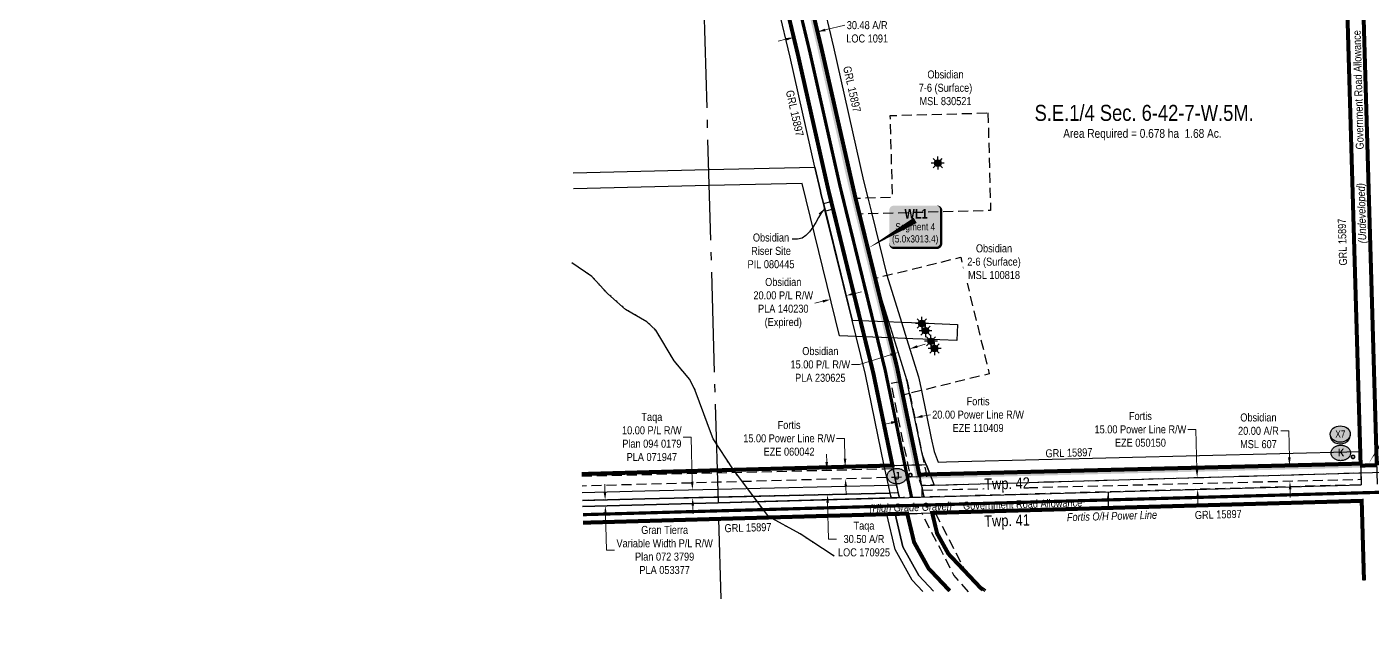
# Model space of a CAD drawing. Extents: x 632269 to 650517, y 5825252 to 5832959.
# Drawn here: x 634843 to 636523, y 5827445 to 5828189 of the extents above; entities that cross this region are included whole.
import ezdxf
from ezdxf.enums import TextEntityAlignment as Align

# ---------------------------------------------------------------- set-up
doc = ezdxf.new("R2010")
doc.units = 0
doc.header["$LTSCALE"] = 5
doc.header["$PDMODE"] = 35
doc.header["$PDSIZE"] = 10
for name, pattern in [('CENTERLINEX3', [5, 2.5, -1, 0.5, -1]), ('foc-ACCESSROAD', [3.75, 2.5, -1.25]), ('foc-FLOWLINE', [3.75, 2.5, -1.25]), ('foc-QUARTERLINE', [33, 25, -3, 2, -3]), ('foc-WHEELTRACKS', [2, 0.4, -1.6])]:
    doc.linetypes.add(name, pattern=pattern)
doc.layers.get('Defpoints').update_dxf_attribs({"color": 9})
for name, color, linetype in [('AS-POWER', 104, 'foc-POWER'), ('AS-POWER-T', 104, 'Continuous'), ('AS-ROADS', 254, 'Continuous'), ('C-AR', 13, 'foc-ACCESSROAD'), ('C-RW', 13, 'Continuous'), ('C-SYMBOL', 7, 'Continuous'), ('C-WS', 13, 'foc-ACCESSROAD'), ('C-WS-S', 8, 'Continuous'), ('CG-NOTES', 7, 'Continuous'), ('D-TXT', 6, 'Continuous'), ('F-AR', 190, 'foc-ACCESSROAD'), ('F-EZE', 190, 'foc-FLOWLINE'), ('F-RW', 190, 'Continuous'), ('L-AREAREQUIRED', 7, 'Continuous'), ('L-ROAD-T', 7, 'Continuous'), ('L-SEC', 7, 'Continuous'), ('L-SECQ', 8, 'foc-QUARTERLINE'), ('P-CROSSINGS', 250, 'Continuous'), ('P-PROPOSED-WL1', 10, 'Continuous'), ('P-STATION', 7, 'Continuous'), ('T-WATER-P3', 160, 'foc-WHEELTRACKS')]:
    doc.layers.add(name, color=color, linetype=linetype)
doc.layers.add('AS-TRAPPER BOUNDARY', color=7, linetype='CENTERLINEX3', true_color=0xb85c00, transparency=0.6)
doc.layers.add('AS-TRAPPER-T', color=7, linetype='Continuous', true_color=0xc26100)
doc.layers.add('P-PROPOSED-WL4', color=7, linetype='Continuous', true_color=0x5b5bc8)
for name, color, linetype, lineweight in [('C-AR-T', 13, 'Continuous', 9), ('C-RW-T', 13, 'Continuous', 9), ('C-WS-T', 13, 'Continuous', 9), ('F-AR-T', 190, 'Continuous', 9), ('F-EZE-T', 190, 'Continuous', 9), ('F-RW-T', 190, 'Continuous', 9), ('T-TEXT', 48, 'Continuous', 18)]:
    doc.layers.add(name, color=color, linetype=linetype, lineweight=lineweight)
doc.styles.add('100L', font='ARIALN.TTF', dxfattribs={"height": 11})
doc.styles.add('175L', font='ARIALN.TTF', dxfattribs={"height": 20})
doc.styles.add('80', font='ARIALN.TTF', dxfattribs={"height": 10})
doc.styles.add('80CG', font='ARIALN.TTF', dxfattribs={"height": 10})
doc.styles.add('80L', font='ARIALN.TTF', dxfattribs={"height": 10})
doc.styles.add('80LS', font='ARIALNI.TTF', dxfattribs={"height": 10})
doc.styles.add('BOLD', font='ARIALNB.TTF')
doc.styles.add('Crossing', font='ARIALN.TTF', dxfattribs={"height": 10})
doc.styles.add('foc-LtypeFont', font='ARIALN.TTF', dxfattribs={"height": 7.35})
doc.linetypes.add('foc-POWER', pattern='A,6,-1,["P",foc-LtypeFont,S=0.2,R=0,X=-0.625,Y=-0.75],-1.24,4', length=12.24)
doc.linetypes.add('foc-POWER-NOLINE', pattern='A,0,-4,["P",foc-LtypeFont,S=0.2,R=0,X=-0.625,Y=-0.75],-8.24', length=12.24)
doc.linetypes.add('foc-TOPO-flowdirection-NOLINE', pattern='A,0,[">",foc-LtypeFont,S=0.3,R=0,X=0,Y=-0.945],-20,[">",foc-LtypeFont,S=0.3,R=0,X=0,Y=-0.945],0', length=20)
doc.dimstyles.new('Compass 5 000', dxfattribs={"dimscale": 5, "dimtxt": 9, "dimasz": 2, "dimexe": 0.2, "dimexo": 0.0625, "dimgap": 0.5, "dimtad": 0, "dimtih": 1, "dimtoh": 1, "dimzin": 0, "dimdsep": 46, "dimtxsty": '80CG', "dimcen": 0.1, "dimse1": 1, "dimse2": 1, "dimclrd": 256, "dimclrt": 256, "dimaunit": 1, "dimadec": 4, "dimazin": 0, "dimtfac": 0.06, "dimtofl": 0, "dimtmove": 0, "dimatfit": 1, "dimfxl": 0.2, "dimtolj": 1, "dimtzin": 0, "dimlwd": -1, "dimarcsym": 0})

# ---------------------------------------------------------------- blocks, each defined once
blk = doc.blocks.new('*D435')
at = {"layer": 'Defpoints', "color": 0, "transparency": 16777216}
for p in [(636303.3, 5827626), (636304.5, 5827626), (636303.7, 5827611.2)]:
    blk.add_point(p, dxfattribs=at)
at = {"layer": 'F-EZE-T', "transparency": 16777216}
for p, q in [((636302.8, 5827686.1), (636292.8, 5827686.1)), ((636304.2, 5827636), (636302.8, 5827686.1)), ((636305.2, 5827601.2), (636305.5, 5827591.3))]:
    blk.add_line(p, q, dxfattribs=at)
for points in [[(636305.9, 5827636.1), (636302.6, 5827636), (636304.5, 5827626)], [(636306.9, 5827601.3), (636303.6, 5827601.2), (636305, 5827611.2)]]:
    blk.add_solid(points, dxfattribs=at)
at = {"layer": 'F-EZE-T', "transparency": 16777216, "insert": (636233.6, 5827686.1), "char_height": 10, "attachment_point": 5, "style": '80CG'}
blk.add_mtext('\\A1;Fortis\\P15.00 Power Line R/W\\PEZE 050150', dxfattribs=at)
blk = doc.blocks.new('*D436')
at = {"layer": 'Defpoints', "color": 0, "transparency": 16777216}
for p in [(635865, 5827639.4), (635867.8, 5827639.5), (635868.2, 5827624.5)]:
    blk.add_point(p, dxfattribs=at)
at = {"layer": 'F-EZE-T', "transparency": 16777216}
for p, q in [((635864, 5827674.9), (635854, 5827674.9)), ((635864.7, 5827649.4), (635864, 5827674.9)), ((635865.7, 5827614.4), (635866, 5827604.4))]:
    blk.add_line(p, q, dxfattribs=at)
for points in [[(635866.4, 5827649.5), (635863.1, 5827649.4), (635865, 5827639.4)], [(635867.4, 5827614.5), (635864, 5827614.4), (635865.4, 5827624.4)]]:
    blk.add_solid(points, dxfattribs=at)
at = {"layer": 'F-EZE-T', "transparency": 16777216, "insert": (635794.9, 5827674.9), "char_height": 10, "attachment_point": 5, "style": '80CG'}
blk.add_mtext('\\A1;Fortis\\P15.00 Power Line R/W\\PEZE 060042', dxfattribs=at)
blk = doc.blocks.new('*D437')
at = {"layer": 'Defpoints', "color": 0, "transparency": 16777216}
for p in [(635951.7, 5827700.9), (635951.8, 5827700.5), (635932.1, 5827696.9)]:
    blk.add_point(p, dxfattribs=at)
at = {"layer": 'F-EZE-T', "transparency": 16777216}
for p, q in [((635961.6, 5827702.5), (635971.4, 5827704.5)), ((635922.4, 5827694.4), (635912.6, 5827692.4))]:
    blk.add_line(p, q, dxfattribs=at)
for points in [[(635961.2, 5827704.2), (635961.9, 5827700.9), (635951.8, 5827700.5)], [(635922, 5827696), (635922.7, 5827692.8), (635932.2, 5827696.4)]]:
    blk.add_solid(points, dxfattribs=at)
at = {"layer": 'F-EZE-T', "transparency": 16777216, "insert": (636030.9, 5827704.5), "char_height": 10, "attachment_point": 5, "style": '80CG'}
blk.add_mtext('\\A1;Fortis\\P20.00 Power Line R/W\\PEZE 110409', dxfattribs=at)
blk = doc.blocks.new('*D472')
at = {"layer": 'C-AR-T', "transparency": 16777216}
for p, q in [((635840.1, 5828185), (635864.7, 5828190.9)), ((635791, 5828173.3), (635781.3, 5828170.9))]:
    blk.add_line(p, q, dxfattribs=at)
for points in [[(635839.7, 5828186.6), (635840.5, 5828183.4), (635830.4, 5828182.7)], [(635790.6, 5828174.9), (635791.4, 5828171.6), (635800.7, 5828175.6)]]:
    blk.add_solid(points, dxfattribs=at)
at = {"layer": 'Defpoints', "color": 0, "transparency": 16777216}
for p in [(635800.9, 5828174.6), (635830.4, 5828182.7), (635830.6, 5828181.8)]:
    blk.add_point(p, dxfattribs=at)
at = {"layer": 'C-AR-T', "transparency": 16777216, "insert": (635892.4, 5828190.9), "char_height": 10, "attachment_point": 5, "style": '80CG'}
blk.add_mtext('\\A1;Obsidian\\P30.48 A/R\\PLOC 1091', dxfattribs=at)
blk = doc.blocks.new('*D486')
at = {"layer": 'Defpoints', "color": 0, "transparency": 16777216}
for p in [(635819.1, 5827634.7), (635819.8, 5827604.1), (635842.8, 5827604.7)]:
    blk.add_point(p, dxfattribs=at)
at = {"layer": 'F-AR-T', "transparency": 16777216}
for p, q in [((635841.9, 5827645.2), (635841.6, 5827655.2)), ((635843, 5827594.7), (635844.1, 5827549.2)), ((635844.1, 5827549.2), (635854.1, 5827549.2))]:
    blk.add_line(p, q, dxfattribs=at)
for points in [[(635843.5, 5827645.2), (635840.2, 5827645.2), (635842.1, 5827635.2)], [(635844.7, 5827594.7), (635841.4, 5827594.6), (635842.8, 5827604.7)]]:
    blk.add_solid(points, dxfattribs=at)
at = {"layer": 'F-AR-T', "transparency": 16777216, "insert": (635888.4, 5827549.2), "char_height": 10, "attachment_point": 5, "style": '80CG'}
blk.add_mtext('\\A1;Taqa\\P30.50 A/R\\PLOC 170925', dxfattribs=at)
blk = doc.blocks.new('*D491')
at = {"layer": 'C-AR-T', "transparency": 16777216}
for p, q in [((636418.8, 5827684.3), (636408.8, 5827684.3)), ((636419.6, 5827651.2), (636418.8, 5827684.3)), ((636420.6, 5827611.2), (636420.8, 5827601.2))]:
    blk.add_line(p, q, dxfattribs=at)
for points in [[(636421.3, 5827651.2), (636417.9, 5827651.1), (636419.8, 5827641.2)], [(636422.3, 5827611.2), (636418.9, 5827611.1), (636420.3, 5827621.2)]]:
    blk.add_solid(points, dxfattribs=at)
at = {"layer": 'Defpoints', "color": 0, "transparency": 16777216}
for p in [(636419.3, 5827641.2), (636419.8, 5827641.2), (636419.8, 5827621.2)]:
    blk.add_point(p, dxfattribs=at)
at = {"layer": 'C-AR-T', "transparency": 16777216, "insert": (636381, 5827684.3), "char_height": 10, "attachment_point": 5, "style": '80CG'}
blk.add_mtext('\\A1;Obsidian\\P20.00 A/R\\PMSL 607', dxfattribs=at)
blk = doc.blocks.new('*D605')
at = {"layer": 'Defpoints', "color": 0, "transparency": 16777216}
for p in [(635634.6, 5827599.8), (635565.4, 5827590.5), (635634.8, 5827592.4)]:
    blk.add_point(p, dxfattribs=at)
at = {"layer": 'F-RW-T', "transparency": 16777216}
for p, q in [((635564.9, 5827607.8), (635564.6, 5827617.8)), ((635565.7, 5827580.5), (635566.9, 5827535.5)), ((635566.9, 5827535.5), (635576.9, 5827535.5))]:
    blk.add_line(p, q, dxfattribs=at)
for points in [[(635566.6, 5827607.8), (635563.2, 5827607.8), (635565.2, 5827597.8)], [(635567.3, 5827580.5), (635564, 5827580.4), (635565.4, 5827590.5)]]:
    blk.add_solid(points, dxfattribs=at)
at = {"layer": 'F-RW-T', "transparency": 16777216, "insert": (635639.5, 5827535.5), "char_height": 10, "attachment_point": 5, "style": '80CG'}
blk.add_mtext('\\A1;Gran Tierra\\PVariable Width P/L R/W\\PPlan 072 3799\\PPLA 053377', dxfattribs=at)
blk = doc.blocks.new('*D618')
at = {"layer": 'Defpoints', "color": 0, "transparency": 16777216}
for p in [(635674.2, 5827610.7), (635682.3, 5827610.9), (635682.6, 5827600.9)]:
    blk.add_point(p, dxfattribs=at)
at = {"layer": 'F-RW-T', "transparency": 16777216}
for p, q in [((635672.6, 5827676.6), (635662.6, 5827676.6)), ((635673.9, 5827620.7), (635672.6, 5827676.6)), ((635674.6, 5827590.7), (635674.9, 5827580.7))]:
    blk.add_line(p, q, dxfattribs=at)
for points in [[(635675.6, 5827620.7), (635672.3, 5827620.6), (635674.2, 5827610.7)], [(635676.3, 5827590.8), (635673, 5827590.7), (635674.4, 5827600.7)]]:
    blk.add_solid(points, dxfattribs=at)
at = {"layer": 'F-RW-T', "transparency": 16777216, "insert": (635623.5, 5827676.6), "char_height": 10, "attachment_point": 5, "style": '80CG'}
blk.add_mtext('\\A1;Taqa\\P10.00 P/L R/W\\PPlan 094 0179\\PPLA 071947', dxfattribs=at)
blk = doc.blocks.new('*D637')
at = {"layer": 'C-RW-T', "transparency": 16777216}
for p, q in [((635875.7, 5827855.6), (635885.4, 5827858)), ((635836.9, 5827846.1), (635827.2, 5827843.7))]:
    blk.add_line(p, q, dxfattribs=at)
for points in [[(635875.3, 5827857.2), (635876.1, 5827854), (635866, 5827853.2)], [(635836.5, 5827847.7), (635837.3, 5827844.4), (635846.6, 5827848.4)]]:
    blk.add_solid(points, dxfattribs=at)
at = {"layer": 'Defpoints', "color": 0, "transparency": 16777216}
for p in [(635845.8, 5827851.7), (635865.2, 5827856.5), (635846.6, 5827848.4)]:
    blk.add_point(p, dxfattribs=at)
at = {"layer": 'C-RW-T', "transparency": 16777216, "insert": (635787.6, 5827843.7), "char_height": 10, "attachment_point": 5, "style": '80CG'}
blk.add_mtext('\\A1;Obsidian\\P20.00 P/L R/W\\PPLA 140230\\P(Expired)', dxfattribs=at)
blk = doc.blocks.new('*D665')
at = {"layer": 'C-RW-T', "transparency": 16777216}
for p, q in [((635955.1, 5827789.7), (635964.7, 5827792.7)), ((635883, 5827767.2), (635873, 5827767.2)), ((635921.7, 5827779.3), (635883, 5827767.2))]:
    blk.add_line(p, q, dxfattribs=at)
for points in [[(635954.6, 5827791.3), (635955.6, 5827788.1), (635945.6, 5827786.7)], [(635921.2, 5827780.9), (635922.2, 5827777.7), (635931.3, 5827782.3)]]:
    blk.add_solid(points, dxfattribs=at)
at = {"layer": 'Defpoints', "color": 0, "transparency": 16777216}
for p in [(635945.7, 5827786.5), (635931.3, 5827782.3), (635931.3, 5827782.1)]:
    blk.add_point(p, dxfattribs=at)
at = {"layer": 'C-RW-T', "transparency": 16777216, "insert": (635833.9, 5827767.2), "char_height": 10, "attachment_point": 5, "style": '80CG'}
blk.add_mtext('\\A1;Obsidian\\P15.00 P/L R/W\\PPLA 230625', dxfattribs=at)
blk = doc.blocks.new('GAS')
h = blk.add_hatch(color=255)
h.dxf.hatch_style = 1
edge = h.paths.add_edge_path()
edge.add_arc((0, 0), 0.9, 0, 360)
for p, q in [((-0.81, 0), (-1.62, 0)), ((-0.57, 0.57), (-1.14, 1.14)), ((0, 0.81), (0, 1.62)), ((0.57, 0.57), (1.14, 1.14)), ((1.62, 0), (0.81, 0)), ((-0.57, -0.57), (-1.14, -1.14)), ((0, -0.81), (0, -1.62)), ((1.14, -1.14), (0.57, -0.57))]:
    blk.add_line(p, q)
blk.add_circle((0, 0), 0.8)
blk = doc.blocks.new('label_road_hggr')
at = {"layer": 'L-ROAD-T', "style": '80L'}
blk.add_text('Government Road Allowance', height=10, dxfattribs=at).set_placement((0, 0), align=Align.MIDDLE_CENTER)
at = {"layer": 'T-TEXT', "style": '80LS'}
blk.add_text('(High Grade Gravel)', height=10, dxfattribs=at).set_placement((-140, 0), align=Align.MIDDLE_CENTER)
blk = doc.blocks.new('label_road_undeveloped')
at = {"layer": 'L-ROAD-T', "style": '80L'}
blk.add_text('Government Road Allowance', height=10, dxfattribs=at).set_placement((0, 0), align=Align.MIDDLE_CENTER)
at = {"layer": 'T-TEXT', "style": '80LS'}
blk.add_text('(Undeveloped)', height=10, dxfattribs=at).set_placement((-154.2, 0), align=Align.MIDDLE_CENTER)
blk = doc.blocks.new('AA')
at = {"const_width": 4}
blk.add_lwpolyline([(-1, 0, 1), (1, 0, 1)], format="xyb", close=True, dxfattribs=at)
blk.add_circle((0, 0), 2)
blk = doc.blocks.new('Route_Letters')
h = blk.add_hatch(color=255)
h.dxf.hatch_style = 1
edge = h.paths.add_edge_path()
edge.add_ellipse((-0.1, 0.5), major_axis=(-12, 0), ratio=0.789318, start_angle=0, end_angle=360)
at = {"color": 5}
blk.add_open_spline([(-12.3, 0.5), (-12.3, -0.3), (-12.2, -1), (-11.7, -2.8), (-11.1, -3.9), (-9.6, -5.8), (-8.5, -6.7), (-6.2, -8), (-4.9, -8.5), (-2.1, -9.2), (-0.7, -9.3), (2.2, -9.1), (3.6, -8.8), (6.3, -7.9), (7.5, -7.2), (9.5, -5.6), (10.4, -4.6), (11.6, -2.5), (12, -1.4), (12.2, 0.9), (12, 2.1), (11.2, 4.3), (10.5, 5.4), (8.8, 7.2), (7.7, 8), (5.3, 9.2), (3.9, 9.7), (1.1, 10.2), (-0.4, 10.2), (-3.2, 9.9), (-4.6, 9.6), (-7.2, 8.5), (-8.3, 7.7), (-10.2, 6), (-11, 5), (-12, 2.9), (-12.3, 1.7), (-12.3, 0.5), (-12.3, 0.5), (-12.3, 0.5)], degree=3, knots=[0, 0, 0, 0, 0.219529, 0.219529, 0.575727, 0.575727, 0.931924, 0.931924, 1.288121, 1.288121, 1.644318, 1.644318, 2.000515, 2.000515, 2.356712, 2.356712, 2.712909, 2.712909, 3.069107, 3.069107, 3.425304, 3.425304, 3.781501, 3.781501, 4.137698, 4.137698, 4.493895, 4.493895, 4.850092, 4.850092, 5.20629, 5.20629, 5.562487, 5.562487, 5.918684, 5.918684, 6.274881, 6.274881, 6.283185, 6.283185, 6.283185, 6.283185], dxfattribs=at)
at = {"color": 14, "style": 'BOLD'}
blk.add_attdef('A', text='', height=9.5, dxfattribs=at).set_placement((0.2, 1), align=Align.MIDDLE)
blk = doc.blocks.new('*U781')
h = blk.add_hatch(color=254)
edge = h.paths.add_edge_path()
edge.add_line((-26.5, -34.5), (26.5, -34.5))
edge.add_arc((26.5, -28.5), 6, 270, 360)
edge.add_line((32.5, -28.5), (32.5, 12.5))
edge.add_arc((26.5, 12.5), 6, 0, 90)
edge.add_line((26.5, 18.5), (-26.5, 18.5))
edge.add_arc((-26.5, 12.5), 6, 90, 180)
edge.add_line((-32.5, 12.5), (-32.5, -28.5))
edge.add_arc((-26.5, -28.5), 6, 180, 270)
at = {"color": 1, "true_color": 0xff1414, "flags": 128}
blk.add_lwpolyline([(-26.5, -34.5, 3, 3, 0), (26.5, -34.5, 3, 3, 0.414214), (32.5, -28.5, 3, 3, 0), (32.5, 12.5, 3, 0, 0.414214), (26.5, 18.5, 0, 0, 0), (-26.5, 18.5, 0, 0, 0.414214), (-32.5, 12.5, 0, 0, 0), (-32.5, -28.5, 0, 3, 0.414214)], format="xyseb", close=True, dxfattribs=at)
blk.add_lwpolyline([(-59.2, -35, 0, 7.5, 0), (0, 0, 0, 0, 0)], format="xyseb", dxfattribs=at)
at = {"color": 1, "true_color": 0xff1414}
for tag, p, height, style in [('TEMP_AREA_W1_001', (-9.2, 2.2), 12, 'BOLD'), ('ENTER_TEXT_001', (-30.7, -12.9), 9, '80')]:
    blk.add_attdef(tag, p, '', height=height, dxfattribs=dict(at, style=style))
blk = doc.blocks.new('xing2')
h = blk.add_hatch(color=50)
h.dxf.hatch_style = 1
edge = h.paths.add_edge_path()
edge.add_ellipse((0, 0), major_axis=(-12.5, 0), ratio=0.816297, start_angle=0, end_angle=360)
h = blk.add_hatch(color=250)
h.dxf.hatch_style = 1
edge = h.paths.add_edge_path()
edge.add_ellipse((0, -2), major_axis=(-12.5, 0), ratio=0.816297, start_angle=0, end_angle=180)
edge.add_line((12.5, -2), (12.5, 0))
edge.add_ellipse((0, 0), major_axis=(-12.5, 0), ratio=0.816297, start_angle=0, end_angle=180, ccw=False)
edge.add_line((-12.5, 0), (-12.5, -2))
at = {"color": 250}
blk.add_ellipse((0, 0), major_axis=(-12.5, 0), ratio=0.816297, dxfattribs=at)
blk.add_ellipse((0, -2), major_axis=(-12.5, 0), ratio=0.816297, start_param=0, end_param=3.141593, dxfattribs=at)
at = {"color": 250, "style": 'Crossing'}
blk.add_attdef('CROSSING', text='', height=9, dxfattribs=at).set_placement((0.1, 0), align=Align.MIDDLE_CENTER)
at = {"color": 250, "style": 'Crossing', "flags": 1}
for tag, p in [('OWNER', (0.1, -12.5)), ('DESCRIPTION', (0.1, -25.8)), ('LOCATION', (0.1, -39.3)), ('DWG_REF', (0.1, -52.8))]:
    blk.add_attdef(tag, text='', height=9, dxfattribs=at).set_placement(p, align=Align.MIDDLE_CENTER)
blk = doc.blocks.new('*U851')
h = blk.add_hatch(color=254)
edge = h.paths.add_edge_path()
edge.add_line((-24, -34.1), (24, -34.1))
edge.add_arc((24, -28.1), 6, 270, 360)
edge.add_line((30, -28.1), (30, 12.5))
edge.add_arc((24, 12.5), 6, 0, 90)
edge.add_line((24, 18.5), (-24, 18.5))
edge.add_arc((-24, 12.5), 6, 90, 180)
edge.add_line((-30, 12.5), (-30, -28.1))
edge.add_arc((-24, -28.1), 6, 180, 270)
at = {"layer": 'P-PROPOSED-WL4', "flags": 128}
blk.add_lwpolyline([(-24, -34.1, 3, 3, 0), (24, -34.1, 3, 3, 0.414214), (30, -28.1, 3, 3, 0), (30, 12.5, 3, 0, 0.414214), (24, 18.5, 0, 0, 0), (-24, 18.5, 0, 0, 0.414214), (-30, 12.5, 0, 0, 0), (-30, -28.1, 0, 3, 0.414214)], format="xyseb", close=True, dxfattribs=at)
blk.add_lwpolyline([(-46.8, -74.3, 0, 7.5, 0), (0, 0, 0, 0, 0)], format="xyseb", dxfattribs=at)
at = {"layer": 'P-PROPOSED-WL4'}
for tag, p, height, style in [('TEMP_AREA_W1_001', (-9.2, 2.2), 12, 'BOLD'), ('ENTER_TEXT_001', (-30.7, -12.9), 9, '80')]:
    blk.add_attdef(tag, p, '', height=height, dxfattribs=dict(at, style=style))

msp = doc.modelspace()

# ---------------------------------------------------------------- hatches: boundary and pattern name
at = {"layer": 'P-PROPOSED-WL1', "linetype": 'Continuous'}
h = msp.add_hatch(color=256, dxfattribs=at)
h.dxf.hatch_style = 1
h.paths.add_polyline_path([(635957.493, 5827629.659), (635954.96, 5827641.877), (635936.906, 5827728.963), (635929.774, 5827763.363), (635920.647, 5827800.544), (635915.685, 5827820.755), (635904.926, 5827864.586), (635902.398, 5827874.887), (635882.723, 5827955.022), (635877.836, 5827974.936), (635873.383, 5827993.077), (635835.768, 5828160.218), (635820.457, 5828224.122), (635791.978, 5828295.749), (635786.5, 5828309.526), (635786.019, 5828310.658), (635780.155, 5828324.462), (635748.104, 5828399.911), (635739.429, 5828420.332), (635678.003, 5828575.954), (635647.764, 5828652.564), (635637.158, 5828673.066), (635634.29, 5828678.607), (635627.034, 5828692.616), (635620.892, 5828704.47), (635616.675, 5828710.705), (635606.05, 5828726.413), (635594.871, 5828741.692), (635554.761, 5828778.121), (635256.888, 5828977.94), (635239.997, 5828989.511), (635194.977, 5829026.277), (635180.788, 5829055.955), (635166.94, 5829187.976), (635158.343, 5829254.961), (635152.324, 5829301.42), (635118.931, 5829373.313), (635106.433, 5829392.925), (635083.536, 5829381.404), (635024.443, 5829474.139), (635011.746, 5829488.177), (634939.082, 5829568.517), (634844.23, 5829682.758), (634844.446, 5829674.673), (634935.304, 5829565.242), (635008.039, 5829484.824), (635020.454, 5829471.098), (635081.748, 5829374.909), (635104.645, 5829386.43), (635114.537, 5829370.906), (635147.466, 5829300.014), (635153.385, 5829254.322), (635161.975, 5829187.397), (635175.907, 5829054.577), (635191.152, 5829022.688), (635192.155, 5829022.128), (635236.999, 5828985.507), (635254.084, 5828973.803), (635551.672, 5828774.174), (635591.136, 5828738.333), (635601.961, 5828723.536), (635612.535, 5828707.904), (635616.589, 5828701.911), (635622.596, 5828690.317), (635629.851, 5828676.31), (635632.718, 5828670.769), (635643.208, 5828650.493), (635673.356, 5828574.112), (635734.804, 5828418.437), (635743.481, 5828398.009), (635775.555, 5828322.507), (635781.419, 5828308.704), (635781.877, 5828307.625), (635787.333, 5828293.902), (635815.68, 5828222.609), (635830.899, 5828159.087), (635868.517, 5827991.933), (635872.981, 5827973.745), (635877.869, 5827953.831), (635897.543, 5827873.696), (635900.071, 5827863.394), (635910.831, 5827819.564), (635915.793, 5827799.353), (635924.899, 5827762.259), (635932.012, 5827727.949), (635950.066, 5827640.862), (635952.598, 5827628.645), (635953.147, 5827626), (635953.445, 5827624.559), (635966.503, 5827624.883), (635971.011, 5827624.995), (635992.061, 5827625.519), (636007.08, 5827625.892), (636508.733, 5827638.397), (636508.586, 5827643.393), (636006.956, 5827630.889), (635991.936, 5827630.515), (635970.887, 5827629.992), (635966.379, 5827629.88)])
at = {"layer": 'P-PROPOSED-WL4', "linetype": 'Continuous'}
h = msp.add_hatch(color=256, dxfattribs=at)
h.dxf.hatch_style = 1
h.paths.add_polyline_path([(636528.844, 5827638.898), (636508.733, 5827638.397), (636508.586, 5827643.393), (636528.697, 5827643.895)])

# ---------------------------------------------------------------- linework, layer by layer
at = {"layer": 'AS-POWER', "linetype": 'foc-POWER-NOLINE', "flags": 128}
for points in [[(635929.774, 5827763.363), (635933.355, 5827746.09), (635936.906, 5827728.963), (635954.96, 5827641.877), (635963.297, 5827601.648)], [(635973.585, 5827581.833), (635973.592, 5827581.818), (635979.71, 5827556.257), (635979.71, 5827556.257), (635993.867, 5827530.665), (636033.705, 5827488.522), (636039.418, 5827484.052)]]:
    msp.add_lwpolyline(points, dxfattribs=at)
at = {"layer": 'AS-ROADS', "const_width": 3.999, "flags": 128}
for points in [[(635805.896, 5828219.509), (635820.928, 5828156.77), (635858.551, 5827989.59), (635863.036, 5827971.307), (635867.925, 5827951.39), (635887.6, 5827871.261), (635890.13, 5827860.954), (635900.89, 5827817.123), (635905.851, 5827796.912), (635914.913, 5827759.999), (635918.437, 5827742.998), (635921.988, 5827725.87), (635940.042, 5827638.784), (635942.575, 5827626.567), (635943.123, 5827623.923), (635945.399, 5827612.942), (635946.013, 5827609.978), (635946.703, 5827606.651), (635947.828, 5827601.214)], [(635537.381, 5827579.634), (636509.669, 5827606.936), (637333.137, 5827630.215), (638136.052, 5827653.164), (638957.527, 5827676.373), (639759.254, 5827699.855), (640582.479, 5827723.611), (641385.056, 5827747.216), (642207.846, 5827771.77), (643107.445, 5827797.547)]]:
    msp.add_lwpolyline(points, dxfattribs=at)
at = {"layer": 'AS-TRAPPER BOUNDARY', "const_width": 4.998, "flags": 128}
for points in [[(634883.244, 5828276.008), (634880.459, 5828375.458), (634859.64, 5829122.018), (635009.112, 5829183.482), (635136.366, 5829187.103), (635151.004, 5829047.544), (635170.504, 5829006.757), (635221.635, 5828965.093), (635282.04, 5828924.017), (635298.822, 5828913.148), (635535.107, 5828754.768), (635572.078, 5828721.19), (635594.85, 5828688.533), (635605.125, 5828669.886), (635610.355, 5828660.397), (635612.446, 5828655.941), (635619.969, 5828639.912), (635680.57, 5828486.398), (635791.307, 5828214.887), (635806.059, 5828153.317), (635843.692, 5827986.093), (635883.968, 5827822.04), (635900.002, 5827756.733), (635923.984, 5827641.048), (635913.825, 5827640.772), (635704.982, 5827635.038), (635535.923, 5827630.395)], [(635537.664, 5827569.582), (635706.723, 5827574.344), (635942.442, 5827580.945), (635951.014, 5827545.124), (635969.049, 5827512.521), (635995.464, 5827484.577)]]:
    msp.add_lwpolyline(points, dxfattribs=at)
msp.add_lwpolyline([(636510.6, 5828260.301), (637091.32, 5827657.915), (636528.691, 5827643.894)], close=True, dxfattribs=at)
at = {"layer": 'C-AR', "flags": 128}
for points in [[(635937.616, 5827600.928), (635932.576, 5827600.787), (635932.315, 5827601.882), (635931.093, 5827606.775), (635930.78, 5827608.267), (635929.031, 5827616.707), (635927.076, 5827626.136), (635924.787, 5827637.175), (635923.984, 5827641.048), (635900.002, 5827756.733), (635888.931, 5827801.827), (635883.968, 5827822.04), (635849.857, 5827960.981), (635847.473, 5827970.693), (635843.692, 5827986.093), (635806.059, 5828153.317), (635791.307, 5828214.887), (635758.28, 5828297.951), (635756.82, 5828301.388), (635752.301, 5828312.025), (635715.358, 5828398.99), (635711.359, 5828408.408), (635680.57, 5828486.398), (635619.969, 5828639.912), (635612.446, 5828655.941), (635610.355, 5828660.397), (635605.125, 5828669.886), (635594.85, 5828688.533), (635581.101, 5828708.857), (635572.078, 5828721.19), (635535.107, 5828754.768), (635298.822, 5828913.148), (635282.04, 5828924.017), (635235.78, 5828955.404), (635221.635, 5828965.093), (635170.504, 5829006.757), (635151.004, 5829047.544), (635136.366, 5829187.103), (635130.384, 5829233.355), (635128.059, 5829251.334), (635127.912, 5829252.464), (635126.372, 5829264.352), (635122.682, 5829292.838), (635092.122, 5829358.629), (635020.454, 5829471.098), (635008.039, 5829484.824), (634935.304, 5829565.242), (634844.446, 5829674.673), (634844.381, 5829677.036), (634843.717, 5829701.236), (634843.09, 5829724.05), (634958.356, 5829585.222), (634966.786, 5829575.902), (634980.231, 5829561.037), (635044.795, 5829489.654), (635118.931, 5829373.313), (635152.324, 5829301.42), (635158.343, 5829254.961), (635166.94, 5829187.976), (635180.788, 5829055.955), (635194.977, 5829026.277), (635239.997, 5828989.511), (635256.888, 5828977.94), (635554.761, 5828778.121), (635594.871, 5828741.692), (635606.05, 5828726.413), (635616.675, 5828710.705), (635617.941, 5828708.833), (635620.892, 5828704.47), (635627.034, 5828692.616), (635634.291, 5828678.608), (635637.158, 5828673.066), (635647.764, 5828652.564), (635678.003, 5828575.955), (635739.429, 5828420.332), (635748.104, 5828399.911), (635780.155, 5828324.462), (635786.019, 5828310.658), (635786.5, 5828309.526), (635791.978, 5828295.749), (635820.457, 5828224.122), (635835.768, 5828160.218), (635873.383, 5827993.077), (635877.832, 5827974.936), (635882.721, 5827955.022), (635902.395, 5827874.893), (635904.926, 5827864.586), (635915.685, 5827820.755), (635920.647, 5827800.544), (635929.774, 5827763.363), (635933.355, 5827746.09), (635936.906, 5827728.963), (635954.96, 5827641.877), (635957.493, 5827629.659), (635958.041, 5827627.014), (635960.317, 5827616.034), (635960.931, 5827613.071), (635961.621, 5827609.744), (635963.297, 5827601.648), (635960.938, 5827601.582), (635937.616, 5827600.928)], [(636508.922, 5827631.959), (636509.174, 5827623.389), (636007.543, 5827610.886), (635992.514, 5827610.512), (635961.621, 5827609.744), (635960.931, 5827613.071), (635960.317, 5827616.034), (635958.041, 5827627.014), (635957.493, 5827629.659), (635966.379, 5827629.88), (635970.887, 5827629.992), (635991.936, 5827630.515), (636006.956, 5827630.889), (636508.586, 5827643.393), (636508.922, 5827631.959)]]:
    msp.add_lwpolyline(points, close=True, dxfattribs=at)
msp.add_lwpolyline([(635995.464, 5827484.577), (635969.049, 5827512.521), (635951.014, 5827545.124), (635942.442, 5827580.945), (635960.954, 5827581.464), (635973.592, 5827581.818), (635979.71, 5827556.257), (635993.867, 5827530.665), (636033.705, 5827488.522), (636037.246, 5827485.752)], dxfattribs=at)
at = {"layer": 'C-RW'}
for points in [[(635834.815, 5828228.617), (635850.389, 5828163.615), (635887.994, 5827996.515), (635893.193, 5827975.335), (635897.302, 5827958.6), (635898.079, 5827955.436), (635916.946, 5827878.66), (635935.258, 5827819.964), (635941.549, 5827799.698), (635956.509, 5827751.685), (635960.034, 5827734.641), (635972.377, 5827675.16), (635975.86, 5827658.445), (635981.051, 5827645.26), (635991.503, 5827645.521), (636006.515, 5827645.895), (636508.146, 5827658.396), (636508.146, 5827658.396), (636508.586, 5827643.393), (636006.955, 5827630.89), (635991.936, 5827630.516), (635970.887, 5827629.993), (635966.108, 5827642.206), (635961.437, 5827653.769), (635952.773, 5827695.654), (635945.449, 5827731.061), (635941.97, 5827747.88), (635925.624, 5827800.342), (635919.309, 5827820.608), (635902.398, 5827874.887), (635882.723, 5827955.022), (635877.834, 5827974.936), (635873.383, 5827993.077), (635835.768, 5828160.218), (635820.457, 5828224.122)], [(635791.307, 5828214.887), (635806.059, 5828153.317), (635843.692, 5827986.093), (635847.473, 5827970.693), (635849.857, 5827960.981), (635883.968, 5827822.04), (635888.931, 5827801.827), (635900.002, 5827756.733), (635923.984, 5827641.048), (635924.787, 5827637.175), (635927.076, 5827626.136), (635929.031, 5827616.707), (635930.78, 5827608.267), (635931.086, 5827606.762), (635932.315, 5827601.882), (635932.576, 5827600.787), (635932.576, 5827600.787), (635922.326, 5827600.499), (635920.954, 5827606.316), (635918.86, 5827616.468), (635916.917, 5827625.854), (635914.621, 5827636.933), (635913.825, 5827640.772), (635890.244, 5827754.524), (635878.527, 5827802.249), (635873.565, 5827822.46), (635840.149, 5827958.599), (635837.766, 5827968.31), (635834.702, 5827980.795), (635833.975, 5827983.814), (635827.218, 5828013.73), (635796.315, 5828151.054), (635781.738, 5828211.893)], [(635525.152, 5828006.671), (635694.213, 5828010.622), (635827.218, 5828013.73), (635833.997, 5827983.826), (635834.711, 5827980.801), (635837.77, 5827968.313), (635840.153, 5827958.602), (635873.565, 5827822.46), (635883.968, 5827822.04), (635915.685, 5827820.755), (635935.283, 5827819.962), (635947.713, 5827819.458), (636005.34, 5827817.127), (636004.532, 5827797.149), (635961.715, 5827798.882), (635949.281, 5827799.384), (635920.647, 5827800.544), (635888.931, 5827801.827), (635878.527, 5827802.249), (635857.728, 5827803.091), (635811.073, 5827993.354), (635694.786, 5827990.636), (635525.724, 5827986.685)], [(635975.225, 5827484.009), (635956.783, 5827503.535), (635936.895, 5827539.648), (635927.168, 5827580.517), (635942.442, 5827580.945), (635951.014, 5827545.124), (635969.049, 5827512.521), (635995.464, 5827484.577)]]:
    msp.add_lwpolyline(points, dxfattribs=at)
at = {"layer": 'C-WS', "flags": 128}
for points in [[(636043.21, 5828081.367), (636046.497, 5827959.437), (635892.96, 5827955.298), (635882.725, 5827955.022), (635877.836, 5827974.936), (635888.074, 5827975.202), (635924.024, 5827976.138), (635921.276, 5828078.079), (636043.21, 5828081.367)], [(635945.449, 5827731.062), (635936.906, 5827728.963), (635933.355, 5827746.09), (635929.774, 5827763.365), (635920.647, 5827800.544), (635915.685, 5827820.755), (635904.926, 5827864.586), (635902.394, 5827874.896), (635912.113, 5827877.281), (636009.196, 5827901.109), (636016.302, 5827872.157), (636044.941, 5827755.48), (635945.449, 5827731.062)]]:
    msp.add_lwpolyline(points, close=True, dxfattribs=at)
at = {"layer": 'C-WS'}
msp.add_lwpolyline([(635849.857, 5827960.981), (635840.153, 5827958.602), (635837.77, 5827968.313), (635847.473, 5827970.693), (635849.857, 5827960.981)], close=True, dxfattribs=at)
at = {"layer": 'F-AR', "flags": 128}
msp.add_lwpolyline([(635535.994, 5827627.923), (635614.128, 5827629.767), (635705.072, 5827631.946), (635914.621, 5827636.933), (635924.787, 5827637.175), (635927.076, 5827626.136), (635929.031, 5827616.707), (635930.78, 5827608.267), (635931.089, 5827606.774), (635920.913, 5827606.476), (635705.945, 5827601.459), (635614.854, 5827599.289), (635536.866, 5827597.44)], dxfattribs=at)
at = {"layer": 'F-EZE', "flags": 128}
for points in [[(635958.041, 5827627.014), (635956.083, 5827626.93), (635946.606, 5827626.669), (635943.523, 5827641.57), (635922.376, 5827743.81), (635933.355, 5827746.09), (635941.97, 5827747.88), (635945.449, 5827731.062), (635963.842, 5827642.14), (635966.379, 5827629.88), (635966.892, 5827627.396), (635958.041, 5827627.014)], [(635963.297, 5827601.648), (635960.938, 5827601.582), (635960.931, 5827613.071), (635960.927, 5827616.029), (635976.113, 5827616.465), (636508.922, 5827631.959), (636509.174, 5827623.389), (636509.362, 5827616.986), (636007.777, 5827602.895), (635992.747, 5827602.473), (635963.734, 5827601.66), (635963.297, 5827601.648)]]:
    msp.add_lwpolyline(points, close=True, dxfattribs=at)
for points in [[(635535.923, 5827630.395), (635704.982, 5827635.038), (635913.825, 5827640.772), (635923.984, 5827641.048), (635943.523, 5827641.57), (635954.96, 5827641.877), (635963.842, 5827642.14), (635966.168, 5827642.209), (635970.887, 5827629.992), (635971.857, 5827627.483), (635976.113, 5827616.465), (635960.927, 5827616.029), (635960.317, 5827616.034), (635956.083, 5827626.93), (635946.606, 5827626.669), (635927.076, 5827626.136), (635916.917, 5827625.854), (635705.412, 5827620.048), (635536.352, 5827615.406)], [(636018.977, 5827483.249), (636000.795, 5827503.989), (635983.8, 5827536.801), (635973.691, 5827556.316), (635960.954, 5827580.897), (635960.954, 5827581.464), (635973.592, 5827581.818), (635977.331, 5827581.923), (636013.283, 5827512.512), (636029.263, 5827494.284), (636040.381, 5827485.84)]]:
    msp.add_lwpolyline(points, dxfattribs=at)
at = {"layer": 'F-RW'}
for points in [[(635536.58, 5827607.425), (635614.618, 5827609.265), (635705.66, 5827611.42), (635918.856, 5827616.466), (635929.031, 5827616.707), (635930.78, 5827608.267), (635931.069, 5827606.771), (635920.903, 5827606.512), (635705.945, 5827601.459), (635614.854, 5827599.288), (635536.866, 5827597.44)], [(635536.866, 5827597.439), (635614.854, 5827599.288), (635705.945, 5827601.459), (635920.894, 5827606.547), (635922.326, 5827600.499), (635706.146, 5827594.446), (635537.089, 5827589.674)], [(635961.823, 5827483.632), (635948.482, 5827497.754), (635927.478, 5827536.02), (635916.865, 5827580.228), (635927.168, 5827580.516), (635936.895, 5827539.648), (635956.783, 5827503.535), (635975.225, 5827484.009)]]:
    msp.add_lwpolyline(points, dxfattribs=at)
at = {"layer": 'L-SEC'}
for p, q in [((636485.774, 5828420.704), (636509.361, 5827616.992)), ((636505.882, 5828421.294), (636529.47, 5827617.56)), ((635706.158, 5827594.453), (636509.387, 5827616.993)), ((635537.088, 5827589.69), (635706.156, 5827594.453)), ((635706.723, 5827574.344), (636509.951, 5827596.884)), ((636509.951, 5827596.884), (636512.82, 5827497.542)), ((635537.664, 5827569.582), (635706.723, 5827574.344))]:
    msp.add_line(p, q, dxfattribs=at)
at = {"layer": 'L-SECQ'}
for p, q in [((635660.05, 5829202.08), (635706.158, 5827594.453)), ((635706.723, 5827574.344), (635709.543, 5827474.652))]:
    msp.add_line(p, q, dxfattribs=at)
at = {"layer": 'T-WATER-P3', "flags": 128}
msp.add_lwpolyline([(635851.045, 5827527.839), (635808.898, 5827555.539), (635768.993, 5827577.229), (635724.503, 5827636.697), (635699.908, 5827674.4), (635697.926, 5827679.798), (635677.708, 5827734.865), (635670.86, 5827748.435), (635651.285, 5827771.704), (635628.319, 5827810.134), (635617.298, 5827820.422), (635590.753, 5827835.946), (635568.712, 5827855.286), (635548.555, 5827877.051), (635523.643, 5827894.087)], dxfattribs=at)
at = {"layer": 'T-WATER-P3', "linetype": 'foc-TOPO-flowdirection-NOLINE', "flags": 128}
msp.add_lwpolyline([(635851.045, 5827527.839), (635808.898, 5827555.539), (635768.993, 5827577.229), (635724.503, 5827636.697), (635699.908, 5827674.4), (635697.926, 5827679.798), (635677.708, 5827734.865), (635670.86, 5827748.435), (635651.285, 5827771.704), (635628.319, 5827810.134), (635617.298, 5827820.422), (635590.753, 5827835.946), (635568.712, 5827855.286), (635548.555, 5827877.051), (635523.643, 5827894.087)], dxfattribs=at)

# ---------------------------------------------------------------- block references
at = {"layer": 'C-WS-S', "xscale": 4.998345000000032, "yscale": 4.998345000000032, "zscale": 4.998345000000032, "rotation": 0.08236396073204832}
for p in [(635980.566, 5828018.632), (635960.716, 5827818.403), (635965.238, 5827809.402), (635972.048, 5827796.124), (635976.502, 5827787.121)]:
    msp.add_blockref('GAS', p, dxfattribs=at)
at = {"layer": 'CG-NOTES'}
ref = msp.add_blockref('*U781', (635952.382, 5827947.187), dxfattribs=dict(at, xscale=0.9990826203757268, yscale=0.9990826203757268, zscale=0.9990826203757268))
ref.add_attrib('TEMP_AREA_W1_001', 'WL1', (635938.982, 5827949.429), dxfattribs={"layer": '0', "color": 1, "true_color": 0xff1414, "height": 11.989, "style": 'BOLD'})
ref.add_attrib('ENTER_TEXT_001', 'Segment 4', (635927.492, 5827934.722), dxfattribs={"layer": '0', "color": 1, "true_color": 0xff1414, "height": 8.9917, "style": '80'})
ref.add_attrib('ENTER_TEXT_002', '(5.0x3013.4)', (635923.462, 5827919.583), dxfattribs={"layer": '0', "color": 1, "true_color": 0xff1414, "height": 8.99174, "style": '80'})
ref = msp.add_blockref('*U851', (636565.415, 5827717.939), dxfattribs=dict(at, xscale=0.9993741078217456, yscale=0.9993741078217456, zscale=0.9993741078217456))
ref.add_attrib('TEMP_AREA_W1_001', 'WL2', (636551.238, 5827720.182), dxfattribs={"layer": 'P-PROPOSED-WL4', "height": 11.9925, "style": 'BOLD'})
ref.add_attrib('ENTER_TEXT_001', 'Segment 4', (636540.518, 5827705.471), dxfattribs={"layer": 'P-PROPOSED-WL4', "height": 8.9944, "style": '80'})
ref.add_attrib('ENTER_TEXT_002', '(5.0x20.1)', (636542.217, 5827690.327), dxfattribs={"layer": 'P-PROPOSED-WL4', "height": 8.9944, "style": '80'})
at = {"layer": 'L-ROAD-T', "rotation": 91.53707647304364}
msp.add_blockref('label_road_undeveloped', (636505.626, 5828110.215), dxfattribs=at)
at = {"layer": 'P-CROSSINGS', "color": 4, "xscale": 0.999675, "yscale": 0.999675, "zscale": 0.999675}
msp.add_blockref('xing2', (636483.181, 5827680.319), dxfattribs=at).add_auto_attribs({'CROSSING': 'X7'})
at = {"layer": 'P-STATION'}
ref = msp.add_blockref('Route_Letters', (636483.99, 5827656.271), dxfattribs=dict(at, xscale=0.9993181160249874, yscale=0.9993181160249874, zscale=0.9993181160249874))
ref.add_attrib('A', 'K', dxfattribs={"layer": '0', "color": 170, "height": 9.494, "style": 'BOLD'}).set_placement((636484.214, 5827657.246), align=Align.MIDDLE)
at = {"layer": 'P-STATION', "xscale": 0.9993181160249874, "yscale": 0.9993181160249874, "zscale": 0.9993181160249874}
for p in [(636499.139, 5827651.782), (635946.376, 5827629.076)]:
    msp.add_blockref('AA', p, dxfattribs=at)
at = {"layer": 'P-STATION'}
ref = msp.add_blockref('Route_Letters', (635929.742, 5827627.228), dxfattribs=dict(at, xscale=0.9993181160249874, yscale=0.9993181160249874, zscale=0.9993181160249874))
ref.add_attrib('A', 'J', dxfattribs={"layer": '0', "color": 170, "height": 9.494, "style": 'BOLD'}).set_placement((635929.967, 5827628.203), align=Align.MIDDLE)

# ---------------------------------------------------------------- texts
at = {"layer": 'AS-TRAPPER-T', "char_height": 9.99669, "width": 58.10941, "attachment_point": 5, "style": '80CG'}
for insert, rotation in [((635873.46, 5828111.026), 282.68267), ((635801.938, 5828080.931), 282.68267), ((636485.953, 5827920.046), 91.681184), ((636144.393, 5827656.897), 1.608928), ((636330.837, 5827579.816), 1.608928), ((635743.589, 5827563.414), 1.608928)]:
    msp.add_mtext('\\A1;GRL 15897', dxfattribs=dict(at, insert=insert, rotation=rotation))
at = {"layer": 'C-SYMBOL', "color": 3, "style": '175L'}
msp.add_text('S.E.1/4 Sec. 6-42-7-W.5M.', height=19.9935, dxfattribs=at).set_placement((636238.281, 5828065.428), align=Align.BOTTOM_CENTER)
at = {"layer": 'D-TXT', "color": 3, "insert": (636038.331, 5827578.533), "char_height": 14, "attachment_point": 1, "rotation": 1.613644, "style": '80L'}
msp.add_mtext_dynamic_manual_height_columns('Twp. 41', width=54.22049, gutter_width=47.5, heights=[0], dxfattribs=at)

# ---------------------------------------------------------------- dimensions: what is measured, and where the dimension line sits
at = {"layer": 'C-AR-T'}
for base, p1, p2, angle, text, picture, middle in [((635830.383, 5828182.693), (635800.949, 5828174.648), (635830.608, 5828181.754), 13.474007, 'Obsidian\\P30.48 A/R\\PLOC 1091', '*D472', (635892.393, 5828190.922)), ((636419.838, 5827641.181), (636419.829, 5827621.162), (636419.33, 5827641.168), 91.427914, 'Obsidian\\P20.00 A/R\\PMSL 607', '*D491', (636381.027, 5827684.305))]:
    dim = msp.add_linear_dim(base=base, p1=p1, p2=p2, angle=angle, text=text, dimstyle='Compass 5 000', dxfattribs=at)
    dim.commit()
    dim.dimension.update_dxf_attribs({"geometry": picture, "text_midpoint": middle, "dimtype": 161})
at = {"layer": 'C-RW-T'}
dim = msp.add_aligned_dim(p1=(635865.215, 5827856.479), p2=(635845.804, 5827851.719), distance=3.374, text='Obsidian\\P20.00 P/L R/W\\PPLA 140230\\P(Expired)', dimstyle='Compass 5 000', dxfattribs=at)
dim.commit()
dim.dimension.update_dxf_attribs({"geometry": '*D637', "text_midpoint": (635787.647, 5827843.679)})
dim = msp.add_linear_dim(base=(635931.256, 5827782.266), p1=(635945.653, 5827786.526), p2=(635931.32, 5827782.06), angle=197.305819, text='Obsidian\\P15.00 P/L R/W\\PPLA 230625', dimstyle='Compass 5 000', dxfattribs=at)
dim.commit()
dim.dimension.update_dxf_attribs({"geometry": '*D665', "text_midpoint": (635833.901, 5827767.226), "dimtype": 161})
at = {"layer": 'F-AR-T'}
dim = msp.add_linear_dim(base=(635842.808, 5827604.653), p1=(635819.067, 5827634.659), p2=(635819.78, 5827604.116), angle=271.336924, text='Taqa\\P30.50 A/R\\PLOC 170925', dimstyle='Compass 5 000', dxfattribs=at)
dim.commit()
dim.dimension.update_dxf_attribs({"geometry": '*D486', "text_midpoint": (635888.437, 5827549.183), "dimtype": 161})
at = {"layer": 'F-EZE-T', "color": 3}
dim = msp.add_linear_dim(base=(635951.771, 5827700.495), p1=(635932.086, 5827696.865), p2=(635951.684, 5827700.919), angle=11.687032, text='Fortis\\P20.00 Power Line R/W\\PEZE 110409', dimstyle='Compass 5 000', dxfattribs=at)
dim.commit()
dim.dimension.update_dxf_attribs({"geometry": '*D437', "text_midpoint": (636030.948, 5827704.546), "dimtype": 161})
at = {"layer": 'F-EZE-T'}
for base, p1, p2, angle, text, picture, middle in [((636304.525, 5827626.015), (636303.715, 5827611.208), (636303.286, 5827625.979), 91.665659, 'Fortis\\P15.00 Power Line R/W\\PEZE 050150', '*D435', (636233.641, 5827686.097)), ((635864.999, 5827639.431), (635868.205, 5827624.517), (635867.794, 5827639.508), 91.572777, 'Fortis\\P15.00 Power Line R/W\\PEZE 060042', '*D436', (635794.889, 5827674.855))]:
    dim = msp.add_linear_dim(base=base, p1=p1, p2=p2, angle=angle, text=text, dimstyle='Compass 5 000', dxfattribs=at)
    dim.commit()
    dim.dimension.update_dxf_attribs({"geometry": picture, "text_midpoint": middle, "dimtype": 161})
at = {"layer": 'F-RW-T'}
for base, p1, p2, angle, text, picture, middle in [((635674.173, 5827610.675), (635682.581, 5827600.903), (635682.345, 5827610.868), 91.356097, 'Taqa\\P10.00 P/L R/W\\PPlan 094 0179\\PPLA 071947', '*D618', (635623.529, 5827676.641)), ((635565.392, 5827590.487), (635634.583, 5827599.758), (635634.789, 5827592.442), 271.613644, 'Gran Tierra\\PVariable Width P/L R/W\\PPlan 072 3799\\PPLA 053377', '*D605', (635639.522, 5827535.534))]:
    dim = msp.add_linear_dim(base=base, p1=p1, p2=p2, angle=angle, text=text, dimstyle='Compass 5 000', dxfattribs=at)
    dim.commit()
    dim.dimension.update_dxf_attribs({"geometry": picture, "text_midpoint": middle, "dimtype": 161})

# ---------------------------------------------------------------- next in the draw order: texts
at = {"layer": 'D-TXT', "color": 3, "insert": (636038.331, 5827624.751), "char_height": 14, "attachment_point": 1, "rotation": 1.613644, "style": '80L', "bg_fill": 3, "box_fill_scale": 1, "bg_fill_color": 256, "bg_fill_transparency": 0}
msp.add_mtext_dynamic_manual_height_columns('Twp. 42', width=56.34055, gutter_width=47.5, heights=[0], dxfattribs=at)
at = {"layer": 'L-AREAREQUIRED', "color": 5, "insert": (636236.13, 5828061.251), "char_height": 10.99643, "width": 198.86502, "attachment_point": 2, "style": '100L', "bg_fill": 3, "box_fill_scale": 1.15, "bg_fill_color": 256, "bg_fill_true_color": 256, "bg_fill_transparency": 0}
msp.add_mtext('Area Required = 0.678 ha  1.68 Ac.', dxfattribs=at)

# ---------------------------------------------------------------- next in the draw order: linework, layer by layer
at = {"layer": 'AS-POWER', "linetype": 'foc-POWER-NOLINE', "flags": 128}
msp.add_lwpolyline([(635535.923, 5827630.402), (635704.982, 5827635.038), (635966.168, 5827642.209), (635976.113, 5827616.465), (636508.922, 5827631.959), (637100.122, 5827648.786), (637110.778, 5827645.569), (637332.533, 5827651.321), (637958.072, 5827667.549)], dxfattribs=at)
at = {"layer": 'AS-TRAPPER BOUNDARY', "const_width": 4.998, "flags": 128}
for points in [[(635166.938, 5829187.992), (635604.716, 5829200.495), (635661.798, 5829141.094), (635992.224, 5828798.258), (636359.461, 5828417.135), (636489.849, 5828281.826), (636508.586, 5827643.393), (635970.887, 5827629.992), (635957.493, 5827629.659), (635954.96, 5827641.877), (635936.906, 5827728.963), (635933.355, 5827746.09), (635929.774, 5827763.365), (635904.926, 5827864.586), (635902.398, 5827874.887), (635882.723, 5827955.022), (635877.832, 5827974.936), (635835.768, 5828160.218), (635820.457, 5828224.122), (635791.978, 5828295.749), (635780.155, 5828324.462), (635748.104, 5828399.911), (635678.003, 5828575.954), (635647.764, 5828652.564), (635637.158, 5828673.066), (635634.291, 5828678.608), (635627.034, 5828692.616), (635620.892, 5828704.47), (635616.675, 5828710.705), (635606.05, 5828726.413), (635594.871, 5828741.692), (635554.761, 5828778.121), (635256.888, 5828977.94), (635239.997, 5828989.511), (635194.977, 5829026.277), (635180.788, 5829055.955), (635166.94, 5829187.976)], [(636512.82, 5827497.542), (636509.951, 5827596.884), (635973.592, 5827581.818), (635979.71, 5827556.257), (635993.867, 5827530.665), (636033.705, 5827488.522), (636037.246, 5827485.752)]]:
    msp.add_lwpolyline(points, dxfattribs=at)

# ---------------------------------------------------------------- next in the draw order: block references
at = {"layer": 'CG-NOTES', "color": 6, "xscale": 0.999675, "yscale": 0.999675, "zscale": 0.999675, "rotation": 1.603781173468424}
msp.add_blockref('label_road_hggr', (636086.525, 5827592.831), dxfattribs=at)

# ---------------------------------------------------------------- next in the draw order: texts
at = {"layer": 'AS-POWER-T', "insert": (636198.106, 5827577.922), "char_height": 9.99669, "width": 112.25246, "attachment_point": 5, "rotation": 1.607368, "style": '80CG', "bg_fill": 3, "box_fill_scale": 1.15, "bg_fill_color": 256, "bg_fill_true_color": 256, "bg_fill_transparency": 0}
msp.add_mtext('\\A1;{\\fArial Narrow|b0|i1|c0|p34;Fortis O/H Power Line}', dxfattribs=at)
at = {"layer": 'C-WS-T', "char_height": 9.99669, "attachment_point": 5, "style": '80CG', "bg_fill": 2}
for s, insert, width in [('\\A1;Obsidian\\P7-6 (Surface)\\PMSL 830521', (635990.195, 5828112.695), 66.23769), ('\\A1;Obsidian\\PRiser Site\\PPIL 080445', (635772.312, 5827909.011), 58.21169), ('\\A1;Obsidian\\P2-6 (Surface)\\PMSL 100818', (636050.783, 5827895.491), 66.23769)]:
    msp.add_mtext(s, dxfattribs=dict(at, insert=insert, width=width))

# ---------------------------------------------------------------- next in the draw order: leaders
at = {"layer": 'AS-POWER-T', "path_type": 1}
msp.add_leader([(636193.338, 5827608.124), (636193.279, 5827585.937)], dimstyle='Compass 5 000', override={"dimgap": 0.5, "dimtad": 0}, dxfattribs=at)
at = {"layer": 'C-WS-T', "path_type": 1}
msp.add_leader([(635839.636, 5827962.107), (635805.249, 5827923.558), (635798.857, 5827923.558)], dimstyle='Compass 5 000', override={"dimgap": 0.5, "dimtad": 0}, dxfattribs=at)

doc.saveas('drawing.dxf')
